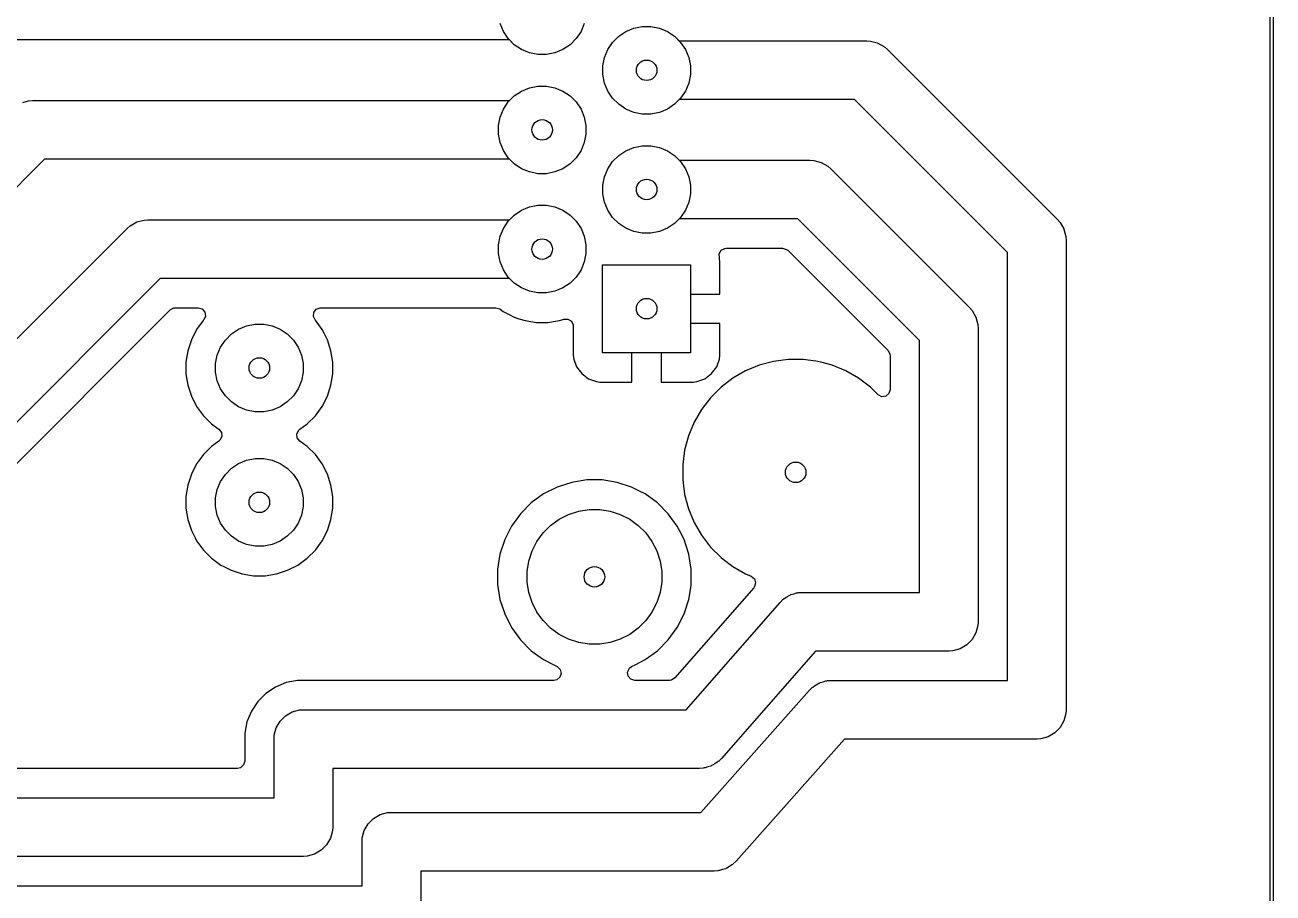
# Model space of a CAD drawing. Header units: millimetres. Extents: x 0 to 42.5, y 0 to 45.
# Drawn here: x 21.26 to 42.52, y 18.38 to 33.17 of the extents above; entities that cross this region are included whole.
import ezdxf

# ---------------------------------------------------------------- set-up
doc = ezdxf.new("R2010")
doc.units = ezdxf.units.MM
doc.layers.add('B.Cu', color=153, linetype='CONTINUOUS', true_color=0x4d7fc4)
doc.layers.add('F.Cu', color=13, linetype='CONTINUOUS', true_color=0xc83434)

msp = doc.modelspace()

# ---------------------------------------------------------------- linework, layer by layer
at = {"layer": 'B.Cu', "linetype": 'CONTINUOUS'}
for p, q in [((42.475, 0.025), (42.475, 44.975)), ((42.525, 45), (42.525, 0)), ((29.408559, 33.061452), (29.352295, 33.197286)), ((30.787705, 33.197286), (30.731441, 33.061452)), ((29.490242, 32.939205), (29.408559, 33.061452)), ((30.731441, 33.061452), (30.649758, 32.939205)), ((31.270242, 32.874795), (31.374205, 32.978758)), ((31.374205, 32.978758), (31.496452, 33.060441)), ((31.496452, 33.060441), (31.632286, 33.116705)), ((31.632286, 33.116705), (31.776487, 33.145389)), ((31.776487, 33.145389), (31.923513, 33.145389)), ((31.923513, 33.145389), (32.067714, 33.116705)), ((32.067714, 33.116705), (32.203548, 33.060441)), ((32.203548, 33.060441), (32.325795, 32.978758)), ((32.325795, 32.978758), (32.429758, 32.874795)), ((29.594205, 32.835242), (29.490242, 32.939205)), ((29.716452, 32.753559), (29.594205, 32.835242)), ((30.545795, 32.835242), (30.423548, 32.753559)), ((30.649758, 32.939205), (30.545795, 32.835242)), ((31.188559, 32.752548), (31.270242, 32.874795)), ((32.429758, 32.874795), (32.511441, 32.752548)), ((29.852286, 32.697295), (29.716452, 32.753559)), ((29.996487, 32.668611), (29.852286, 32.697295)), ((30.143513, 32.668611), (29.996487, 32.668611)), ((30.287714, 32.697295), (30.143513, 32.668611)), ((30.423548, 32.753559), (30.287714, 32.697295)), ((31.103611, 32.472513), (31.132295, 32.616714)), ((31.132295, 32.616714), (31.188559, 32.752548)), ((32.511441, 32.752548), (32.567705, 32.616714)), ((32.567705, 32.616714), (32.596389, 32.472513)), ((31.103611, 32.325487), (31.103611, 32.472513)), ((32.596389, 32.472513), (32.596389, 32.325487)), ((29.852286, 32.100705), (29.996487, 32.129389)), ((29.996487, 32.129389), (30.143513, 32.129389)), ((30.143513, 32.129389), (30.287714, 32.100705)), ((31.132295, 32.181286), (31.103611, 32.325487)), ((31.188559, 32.045452), (31.132295, 32.181286)), ((32.567705, 32.181286), (32.511441, 32.045452)), ((32.596389, 32.325487), (32.567705, 32.181286)), ((29.490242, 31.858795), (29.594205, 31.962758)), ((29.594205, 31.962758), (29.716452, 32.044441)), ((29.716452, 32.044441), (29.852286, 32.100705)), ((30.287714, 32.100705), (30.423548, 32.044441)), ((30.423548, 32.044441), (30.545795, 31.962758)), ((30.545795, 31.962758), (30.649758, 31.858795)), ((31.270242, 31.923205), (31.188559, 32.045452)), ((31.374205, 31.819242), (31.270242, 31.923205)), ((32.429758, 31.923205), (32.325795, 31.819242)), ((32.511441, 32.045452), (32.429758, 31.923205)), ((29.352295, 31.600714), (29.408559, 31.736548)), ((29.408559, 31.736548), (29.490242, 31.858795)), ((30.649758, 31.858795), (30.731441, 31.736548)), ((30.731441, 31.736548), (30.787705, 31.600714)), ((31.496452, 31.737559), (31.374205, 31.819242)), ((31.632286, 31.681295), (31.496452, 31.737559)), ((32.203548, 31.737559), (32.067714, 31.681295)), ((32.325795, 31.819242), (32.203548, 31.737559)), ((29.323611, 31.456513), (29.352295, 31.600714)), ((30.787705, 31.600714), (30.816389, 31.456513)), ((31.776487, 31.652611), (31.632286, 31.681295)), ((31.923513, 31.652611), (31.776487, 31.652611)), ((32.067714, 31.681295), (31.923513, 31.652611)), ((29.323611, 31.309487), (29.323611, 31.456513)), ((29.352295, 31.165286), (29.323611, 31.309487)), ((30.816389, 31.309487), (30.787705, 31.165286)), ((30.816389, 31.456513), (30.816389, 31.309487)), ((29.408559, 31.029452), (29.352295, 31.165286)), ((30.787705, 31.165286), (30.731441, 31.029452)), ((31.496452, 31.028441), (31.632286, 31.084705)), ((31.632286, 31.084705), (31.776487, 31.113389)), ((31.776487, 31.113389), (31.923513, 31.113389)), ((31.923513, 31.113389), (32.067714, 31.084705)), ((32.067714, 31.084705), (32.203548, 31.028441)), ((29.490242, 30.907205), (29.408559, 31.029452)), ((29.594205, 30.803242), (29.490242, 30.907205)), ((30.649758, 30.907205), (30.545795, 30.803242)), ((30.731441, 31.029452), (30.649758, 30.907205)), ((31.188559, 30.720548), (31.270242, 30.842795)), ((31.270242, 30.842795), (31.374205, 30.946758)), ((31.374205, 30.946758), (31.496452, 31.028441)), ((32.203548, 31.028441), (32.325795, 30.946758)), ((32.325795, 30.946758), (32.429758, 30.842795)), ((32.429758, 30.842795), (32.511441, 30.720548)), ((29.716452, 30.721559), (29.594205, 30.803242)), ((29.852286, 30.665295), (29.716452, 30.721559)), ((29.996487, 30.636611), (29.852286, 30.665295)), ((30.143513, 30.636611), (29.996487, 30.636611)), ((30.287714, 30.665295), (30.143513, 30.636611)), ((30.423548, 30.721559), (30.287714, 30.665295)), ((30.545795, 30.803242), (30.423548, 30.721559)), ((31.132295, 30.584714), (31.188559, 30.720548)), ((32.511441, 30.720548), (32.567705, 30.584714)), ((31.103611, 30.440513), (31.132295, 30.584714)), ((31.103611, 30.293487), (31.103611, 30.440513)), ((32.567705, 30.584714), (32.596389, 30.440513)), ((32.596389, 30.440513), (32.596389, 30.293487)), ((31.132295, 30.149286), (31.103611, 30.293487)), ((32.596389, 30.293487), (32.567705, 30.149286)), ((29.594205, 29.930758), (29.716452, 30.012441)), ((29.716452, 30.012441), (29.852286, 30.068705)), ((29.852286, 30.068705), (29.996487, 30.097389)), ((29.996487, 30.097389), (30.143513, 30.097389)), ((30.143513, 30.097389), (30.287714, 30.068705)), ((30.287714, 30.068705), (30.423548, 30.012441)), ((30.423548, 30.012441), (30.545795, 29.930758)), ((31.188559, 30.013452), (31.132295, 30.149286)), ((31.270242, 29.891205), (31.188559, 30.013452)), ((32.511441, 30.013452), (32.429758, 29.891205)), ((32.567705, 30.149286), (32.511441, 30.013452)), ((29.408559, 29.704548), (29.490242, 29.826795)), ((29.490242, 29.826795), (29.594205, 29.930758)), ((30.545795, 29.930758), (30.649758, 29.826795)), ((30.649758, 29.826795), (30.731441, 29.704548)), ((31.374205, 29.787242), (31.270242, 29.891205)), ((31.496452, 29.705559), (31.374205, 29.787242)), ((32.325795, 29.787242), (32.203548, 29.705559)), ((32.429758, 29.891205), (32.325795, 29.787242)), ((29.323611, 29.424513), (29.352295, 29.568714)), ((29.352295, 29.568714), (29.408559, 29.704548)), ((30.731441, 29.704548), (30.787705, 29.568714)), ((30.787705, 29.568714), (30.816389, 29.424513)), ((31.632286, 29.649295), (31.496452, 29.705559)), ((31.776487, 29.620611), (31.632286, 29.649295)), ((31.923513, 29.620611), (31.776487, 29.620611)), ((32.067714, 29.649295), (31.923513, 29.620611)), ((32.203548, 29.705559), (32.067714, 29.649295)), ((29.323611, 29.277487), (29.323611, 29.424513)), ((30.816389, 29.424513), (30.816389, 29.277487)), ((29.352295, 29.133286), (29.323611, 29.277487)), ((30.816389, 29.277487), (30.787705, 29.133286)), ((29.408559, 28.997452), (29.352295, 29.133286)), ((29.490242, 28.875205), (29.408559, 28.997452)), ((30.731441, 28.997452), (30.649758, 28.875205)), ((30.787705, 29.133286), (30.731441, 28.997452)), ((31.1, 27.585), (31.1, 29.085)), ((31.1, 29.085), (32.6, 29.085)), ((32.6, 29.085), (32.6, 27.585)), ((29.594205, 28.771242), (29.490242, 28.875205)), ((29.716452, 28.689559), (29.594205, 28.771242)), ((30.545795, 28.771242), (30.423548, 28.689559)), ((30.649758, 28.875205), (30.545795, 28.771242)), ((29.852286, 28.633295), (29.716452, 28.689559)), ((29.996487, 28.604611), (29.852286, 28.633295)), ((30.143513, 28.604611), (29.996487, 28.604611)), ((30.287714, 28.633295), (30.143513, 28.604611)), ((30.423548, 28.689559), (30.287714, 28.633295)), ((24.670242, 27.800795), (24.774205, 27.904758)), ((24.774205, 27.904758), (24.896452, 27.986441)), ((24.896452, 27.986441), (25.032286, 28.042705)), ((25.032286, 28.042705), (25.176487, 28.071389)), ((25.176487, 28.071389), (25.323513, 28.071389)), ((25.323513, 28.071389), (25.467714, 28.042705)), ((25.467714, 28.042705), (25.603548, 27.986441)), ((25.603548, 27.986441), (25.725795, 27.904758)), ((25.725795, 27.904758), (25.829758, 27.800795)), ((24.532295, 27.542714), (24.588559, 27.678548)), ((24.588559, 27.678548), (24.670242, 27.800795)), ((25.829758, 27.800795), (25.911441, 27.678548)), ((25.911441, 27.678548), (25.967705, 27.542714)), ((24.503611, 27.398513), (24.532295, 27.542714)), ((25.967705, 27.542714), (25.996389, 27.398513)), ((32.6, 27.585), (31.1, 27.585)), ((24.503611, 27.251487), (24.503611, 27.398513)), ((24.532295, 27.107286), (24.503611, 27.251487)), ((25.996389, 27.251487), (25.967705, 27.107286)), ((25.996389, 27.398513), (25.996389, 27.251487)), ((24.588559, 26.971452), (24.532295, 27.107286)), ((25.967705, 27.107286), (25.911441, 26.971452)), ((24.670242, 26.849205), (24.588559, 26.971452)), ((24.774205, 26.745242), (24.670242, 26.849205)), ((25.829758, 26.849205), (25.725795, 26.745242)), ((25.911441, 26.971452), (25.829758, 26.849205)), ((24.896452, 26.663559), (24.774205, 26.745242)), ((25.032286, 26.607295), (24.896452, 26.663559)), ((25.176487, 26.578611), (25.032286, 26.607295)), ((25.467714, 26.607295), (25.323513, 26.578611)), ((25.603548, 26.663559), (25.467714, 26.607295)), ((25.725795, 26.745242), (25.603548, 26.663559)), ((25.323513, 26.578611), (25.176487, 26.578611)), ((24.896452, 25.696441), (25.032286, 25.752705)), ((25.032286, 25.752705), (25.176487, 25.781389)), ((25.176487, 25.781389), (25.323513, 25.781389)), ((25.323513, 25.781389), (25.467714, 25.752705)), ((25.467714, 25.752705), (25.603548, 25.696441)), ((24.670242, 25.510795), (24.774205, 25.614758)), ((24.774205, 25.614758), (24.896452, 25.696441)), ((25.603548, 25.696441), (25.725795, 25.614758)), ((25.725795, 25.614758), (25.829758, 25.510795)), ((24.532295, 25.252714), (24.588559, 25.388548)), ((24.588559, 25.388548), (24.670242, 25.510795)), ((25.829758, 25.510795), (25.911441, 25.388548)), ((25.911441, 25.388548), (25.967705, 25.252714)), ((24.503611, 25.108513), (24.532295, 25.252714)), ((24.503611, 24.961487), (24.503611, 25.108513)), ((25.967705, 25.252714), (25.996389, 25.108513)), ((25.996389, 25.108513), (25.996389, 24.961487)), ((24.532295, 24.817286), (24.503611, 24.961487)), ((25.996389, 24.961487), (25.967705, 24.817286)), ((30.691538, 24.883225), (30.869772, 24.911455)), ((30.869772, 24.911455), (31.050228, 24.911455)), ((31.050228, 24.911455), (31.228462, 24.883225)), ((24.588559, 24.681452), (24.532295, 24.817286)), ((24.670242, 24.559205), (24.588559, 24.681452)), ((25.911441, 24.681452), (25.829758, 24.559205)), ((25.967705, 24.817286), (25.911441, 24.681452)), ((30.213135, 24.639467), (30.359127, 24.745536)), ((30.359127, 24.745536), (30.519914, 24.827461)), ((30.519914, 24.827461), (30.691538, 24.883225)), ((31.228462, 24.883225), (31.400086, 24.827461)), ((31.400086, 24.827461), (31.560873, 24.745536)), ((31.560873, 24.745536), (31.706865, 24.639467)), ((24.774205, 24.455242), (24.670242, 24.559205)), ((25.829758, 24.559205), (25.725795, 24.455242)), ((29.979464, 24.365873), (30.085533, 24.511865)), ((30.085533, 24.511865), (30.213135, 24.639467)), ((31.706865, 24.639467), (31.834467, 24.511865)), ((31.834467, 24.511865), (31.940536, 24.365873)), ((24.896452, 24.373559), (24.774205, 24.455242)), ((25.032286, 24.317295), (24.896452, 24.373559)), ((25.176487, 24.288611), (25.032286, 24.317295)), ((25.323513, 24.288611), (25.176487, 24.288611)), ((25.467714, 24.317295), (25.323513, 24.288611)), ((25.603548, 24.373559), (25.467714, 24.317295)), ((25.725795, 24.455242), (25.603548, 24.373559)), ((29.897539, 24.205086), (29.979464, 24.365873)), ((31.940536, 24.365873), (32.022461, 24.205086)), ((29.841775, 24.033462), (29.897539, 24.205086)), ((32.022461, 24.205086), (32.078225, 24.033462)), ((29.813545, 23.855228), (29.841775, 24.033462)), ((29.813545, 23.674772), (29.813545, 23.855228)), ((32.078225, 24.033462), (32.106455, 23.855228)), ((32.106455, 23.855228), (32.106455, 23.674772)), ((29.841775, 23.496538), (29.813545, 23.674772)), ((32.106455, 23.674772), (32.078225, 23.496538)), ((29.897539, 23.324914), (29.841775, 23.496538)), ((32.078225, 23.496538), (32.022461, 23.324914)), ((29.979464, 23.164127), (29.897539, 23.324914)), ((32.022461, 23.324914), (31.940536, 23.164127)), ((30.085533, 23.018135), (29.979464, 23.164127)), ((30.213135, 22.890533), (30.085533, 23.018135)), ((31.834467, 23.018135), (31.706865, 22.890533)), ((31.940536, 23.164127), (31.834467, 23.018135)), ((30.359127, 22.784464), (30.213135, 22.890533)), ((30.519914, 22.702539), (30.359127, 22.784464)), ((31.560873, 22.784464), (31.400086, 22.702539)), ((31.706865, 22.890533), (31.560873, 22.784464)), ((30.691538, 22.646775), (30.519914, 22.702539)), ((30.869772, 22.618545), (30.691538, 22.646775)), ((31.050228, 22.618545), (30.869772, 22.618545)), ((31.228462, 22.646775), (31.050228, 22.618545)), ((31.400086, 22.702539), (31.228462, 22.646775))]:
    msp.add_line(p, q, dxfattribs=at)
at = {"layer": 'B.Cu'}
for centre in [(31.85, 32.399), (31.85, 32.399), (31.85, 32.399), (30.07, 31.383), (30.07, 31.383), (30.07, 31.383), (31.85, 30.367), (31.85, 30.367), (31.85, 30.367), (30.07, 29.351), (30.07, 29.351), (30.07, 29.351), (31.85, 28.335), (31.85, 28.335), (31.85, 28.335), (25.25, 27.325), (25.25, 27.325), (25.25, 27.325), (34.39, 25.545), (34.39, 25.545), (34.39, 25.545), (25.25, 25.035), (25.25, 25.035), (25.25, 25.035), (30.96, 23.765), (30.96, 23.765), (30.96, 23.765)]:
    msp.add_circle(centre, 0.175, dxfattribs=at)
at = {"layer": 'F.Cu', "linetype": 'CONTINUOUS'}
for p, q in [((42.475, 0.025), (42.475, 44.975)), ((42.525, 45), (42.525, 0)), ((30.787705, 33.197286), (30.731441, 33.061452)), ((30.731441, 33.061452), (30.649758, 32.939205)), ((31.270242, 32.874795), (31.374205, 32.978758)), ((31.374205, 32.978758), (31.496452, 33.060441)), ((31.496452, 33.060441), (31.632286, 33.116705)), ((31.632286, 33.116705), (31.776487, 33.145389)), ((31.776487, 33.145389), (31.923513, 33.145389)), ((31.923513, 33.145389), (32.067714, 33.116705)), ((32.067714, 33.116705), (32.203548, 33.060441)), ((32.203548, 33.060441), (32.325795, 32.978758)), ((32.325795, 32.978758), (32.405553, 32.899)), ((29.514447, 32.915), (21.085, 32.915)), ((29.594205, 32.835242), (29.514447, 32.915)), ((29.716452, 32.753559), (29.594205, 32.835242)), ((30.545795, 32.835242), (30.423548, 32.753559)), ((30.649758, 32.939205), (30.545795, 32.835242)), ((31.188559, 32.752548), (31.270242, 32.874795)), ((32.405553, 32.899), (35.601, 32.899)), ((35.601, 32.899), (35.666248, 32.894723)), ((35.666248, 32.894723), (35.666263, 32.894723)), ((35.666263, 32.894723), (35.77719, 32.865)), ((35.77719, 32.865), (35.792342, 32.86094)), ((35.792342, 32.86094), (35.905381, 32.795677)), ((35.905381, 32.795677), (35.905396, 32.795662)), ((35.905396, 32.795662), (35.954553, 32.752553)), ((29.852286, 32.697295), (29.716452, 32.753559)), ((29.996487, 32.668611), (29.852286, 32.697295)), ((30.143513, 32.668611), (29.996487, 32.668611)), ((30.287714, 32.697295), (30.143513, 32.668611)), ((30.423548, 32.753559), (30.287714, 32.697295)), ((31.103611, 32.472513), (31.132295, 32.616714)), ((31.132295, 32.616714), (31.188559, 32.752548)), ((35.954553, 32.752553), (38.853553, 29.853553)), ((31.103611, 32.325487), (31.103611, 32.472513)), ((29.852286, 32.100705), (29.996487, 32.129389)), ((29.996487, 32.129389), (30.143513, 32.129389)), ((30.143513, 32.129389), (30.287714, 32.100705)), ((31.132295, 32.181286), (31.103611, 32.325487)), ((31.188559, 32.045452), (31.132295, 32.181286)), ((29.514447, 31.883), (29.594205, 31.962758)), ((29.594205, 31.962758), (29.716452, 32.044441)), ((29.716452, 32.044441), (29.852286, 32.100705)), ((30.287714, 32.100705), (30.423548, 32.044441)), ((30.423548, 32.044441), (30.545795, 31.962758)), ((30.545795, 31.962758), (30.649758, 31.858795)), ((31.270242, 31.923205), (31.188559, 32.045452)), ((31.374205, 31.819242), (31.270242, 31.923205)), ((21.218301, 31.85208), (21.317737, 31.878723)), ((21.317737, 31.878723), (21.317752, 31.878723)), ((21.317752, 31.878723), (21.383, 31.883)), ((21.383, 31.883), (29.514447, 31.883)), ((30.649758, 31.858795), (30.731441, 31.736548)), ((30.731441, 31.736548), (30.787705, 31.600714)), ((31.496452, 31.737559), (31.374205, 31.819242)), ((31.632286, 31.681295), (31.496452, 31.737559)), ((32.203548, 31.737559), (32.067714, 31.681295)), ((32.325795, 31.819242), (32.203548, 31.737559)), ((32.405553, 31.899), (32.325795, 31.819242)), ((35.393894, 31.899), (32.405553, 31.899)), ((38, 29.292894), (35.393894, 31.899)), ((30.787705, 31.600714), (30.816389, 31.456513)), ((31.776487, 31.652611), (31.632286, 31.681295)), ((31.923513, 31.652611), (31.776487, 31.652611)), ((32.067714, 31.681295), (31.923513, 31.652611)), ((30.816389, 31.309487), (30.787705, 31.165286)), ((30.816389, 31.456513), (30.816389, 31.309487)), ((30.787705, 31.165286), (30.731441, 31.029452)), ((31.496452, 31.028441), (31.632286, 31.084705)), ((31.632286, 31.084705), (31.776487, 31.113389)), ((31.776487, 31.113389), (31.923513, 31.113389)), ((31.923513, 31.113389), (32.067714, 31.084705)), ((32.067714, 31.084705), (32.203548, 31.028441)), ((21.590107, 30.883), (20.178553, 29.471447)), ((29.514447, 30.883), (21.590107, 30.883)), ((29.594205, 30.803242), (29.514447, 30.883)), ((30.649758, 30.907205), (30.545795, 30.803242)), ((30.731441, 31.029452), (30.649758, 30.907205)), ((31.188559, 30.720548), (31.270242, 30.842795)), ((31.270242, 30.842795), (31.374205, 30.946758)), ((31.374205, 30.946758), (31.496452, 31.028441)), ((32.203548, 31.028441), (32.325795, 30.946758)), ((32.325795, 30.946758), (32.405553, 30.867)), ((32.405553, 30.867), (34.633, 30.867)), ((34.633, 30.867), (34.698248, 30.862723)), ((34.698248, 30.862723), (34.698263, 30.862723)), ((34.698263, 30.862723), (34.824342, 30.82894)), ((29.716452, 30.721559), (29.594205, 30.803242)), ((29.852286, 30.665295), (29.716452, 30.721559)), ((29.996487, 30.636611), (29.852286, 30.665295)), ((30.143513, 30.636611), (29.996487, 30.636611)), ((30.287714, 30.665295), (30.143513, 30.636611)), ((30.423548, 30.721559), (30.287714, 30.665295)), ((30.545795, 30.803242), (30.423548, 30.721559)), ((31.132295, 30.584714), (31.188559, 30.720548)), ((34.824342, 30.82894), (34.937381, 30.763677)), ((34.937381, 30.763677), (34.937396, 30.763662)), ((34.937396, 30.763662), (34.986553, 30.720553)), ((34.986553, 30.720553), (37.353554, 28.353553)), ((31.103611, 30.440513), (31.132295, 30.584714)), ((31.103611, 30.293487), (31.103611, 30.440513)), ((31.132295, 30.149286), (31.103611, 30.293487)), ((29.594205, 29.930758), (29.716452, 30.012441)), ((29.716452, 30.012441), (29.852286, 30.068705)), ((29.852286, 30.068705), (29.996487, 30.097389)), ((29.996487, 30.097389), (30.143513, 30.097389)), ((30.143513, 30.097389), (30.287714, 30.068705)), ((30.287714, 30.068705), (30.423548, 30.012441)), ((30.423548, 30.012441), (30.545795, 29.930758)), ((31.188559, 30.013452), (31.132295, 30.149286)), ((31.270242, 29.891205), (31.188559, 30.013452)), ((23.046619, 29.747677), (23.159658, 29.81294)), ((23.159658, 29.81294), (23.186301, 29.82008)), ((23.186301, 29.82008), (23.285737, 29.846723)), ((23.285737, 29.846723), (23.285752, 29.846723)), ((23.285752, 29.846723), (23.351, 29.851)), ((23.351, 29.851), (29.514447, 29.851)), ((29.514447, 29.851), (29.594205, 29.930758)), ((30.545795, 29.930758), (30.649758, 29.826795)), ((30.649758, 29.826795), (30.731441, 29.704548)), ((31.374205, 29.787242), (31.270242, 29.891205)), ((31.496452, 29.705559), (31.374205, 29.787242)), ((32.325795, 29.787242), (32.203548, 29.705559)), ((32.405553, 29.867), (32.325795, 29.787242)), ((34.425894, 29.867), (32.405553, 29.867)), ((36.5, 27.792894), (34.425894, 29.867)), ((38.853553, 29.853553), (38.896668, 29.80439)), ((38.896668, 29.80439), (38.896677, 29.804381)), ((38.896677, 29.804381), (38.95947, 29.69562)), ((18.537894, 25.245), (22.997447, 29.704554)), ((22.997447, 29.704554), (23.046611, 29.74767)), ((23.046611, 29.74767), (23.046619, 29.747677)), ((30.731441, 29.704548), (30.787705, 29.568714)), ((30.787705, 29.568714), (30.816389, 29.424513)), ((31.632286, 29.649295), (31.496452, 29.705559)), ((31.776487, 29.620611), (31.632286, 29.649295)), ((31.923513, 29.620611), (31.776487, 29.620611)), ((32.067714, 29.649295), (31.923513, 29.620611)), ((32.203548, 29.705559), (32.067714, 29.649295)), ((38.95947, 29.69562), (38.96194, 29.691342)), ((38.96194, 29.691342), (38.995723, 29.565263)), ((38.995723, 29.565263), (38.995723, 29.565248)), ((38.995723, 29.565248), (39, 29.5)), ((30.816389, 29.424513), (30.816389, 29.277487)), ((33.119564, 29.33018), (33.180887, 29.363666)), ((33.180887, 29.363666), (33.207247, 29.3665)), ((33.207247, 29.3665), (34.167218, 29.3665)), ((34.167218, 29.3665), (34.234257, 29.346815)), ((39, 29.5), (39, 21.5)), ((30.816389, 29.277487), (30.787705, 29.133286)), ((33.08608, 29.268856), (33.119564, 29.33018)), ((33.091066, 29.199165), (33.08608, 29.268856)), ((33.093596, 29.192381), (33.091066, 29.199165)), ((33.093598, 29.192373), (33.093596, 29.192381)), ((33.099999, 29.132845), (33.093598, 29.192373)), ((34.234257, 29.346815), (34.254899, 29.330181)), ((34.254899, 29.330181), (35.963181, 27.621899)), ((38, 22), (38, 29.292894)), ((30.731441, 28.997452), (30.649758, 28.875205)), ((30.787705, 29.133286), (30.731441, 28.997452)), ((31.1, 27.585), (31.1, 29.085)), ((31.1, 29.085), (32.6, 29.085)), ((32.6, 29.085), (32.6, 28.585)), ((33.1, 29.132828), (33.099999, 29.132845)), ((33.1, 28.585), (33.1, 29.132828)), ((23.558107, 28.851), (19.098553, 24.391447)), ((29.514447, 28.851), (23.558107, 28.851)), ((29.594205, 28.771242), (29.514447, 28.851)), ((29.716452, 28.689559), (29.594205, 28.771242)), ((30.545795, 28.771242), (30.423548, 28.689559)), ((30.649758, 28.875205), (30.545795, 28.771242)), ((29.852286, 28.633295), (29.716452, 28.689559)), ((29.996487, 28.604611), (29.852286, 28.633295)), ((30.143513, 28.604611), (29.996487, 28.604611)), ((30.287714, 28.633295), (30.143513, 28.604611)), ((30.423548, 28.689559), (30.287714, 28.633295)), ((32.6, 28.585), (33.1, 28.585)), ((19.532348, 24.11743), (23.729102, 28.314181)), ((23.729102, 28.314181), (23.790425, 28.347666)), ((23.790425, 28.347666), (23.816783, 28.3505)), ((23.816783, 28.3505), (24.207664, 28.3505)), ((24.207664, 28.3505), (24.274703, 28.330815)), ((24.274703, 28.330815), (24.320458, 28.278011)), ((26.176154, 28.269834), (26.218026, 28.325767)), ((26.218026, 28.325767), (26.28349, 28.350184)), ((26.28349, 28.350184), (26.292336, 28.3505)), ((26.292336, 28.3505), (29.279301, 28.3505)), ((29.279301, 28.3505), (29.34634, 28.330815)), ((29.34634, 28.330815), (29.352186, 28.326818)), ((29.352186, 28.326818), (29.407486, 28.286641)), ((37.353554, 28.353553), (37.396669, 28.304389)), ((37.396669, 28.304389), (37.396677, 28.304381)), ((37.396677, 28.304381), (37.46194, 28.191342)), ((24.290102, 28.131291), (24.180476, 27.980406)), ((24.296172, 28.139646), (24.290102, 28.131291)), ((24.296174, 28.139648), (24.296172, 28.139646)), ((24.296808, 28.140391), (24.296174, 28.139648)), ((24.301377, 28.145297), (24.296808, 28.140391)), ((24.330402, 28.208853), (24.301377, 28.145297)), ((24.320458, 28.278011), (24.330402, 28.208853)), ((26.17117, 28.200142), (26.176154, 28.269834)), ((26.201698, 28.144234), (26.17117, 28.200142)), ((26.200664, 28.14335), (26.201698, 28.144234)), ((26.203819, 28.139655), (26.200664, 28.14335)), ((26.203828, 28.139646), (26.203819, 28.139655)), ((26.319524, 27.980405), (26.203828, 28.139646)), ((29.407486, 28.286641), (29.414595, 28.281476)), ((29.414595, 28.281476), (29.507449, 28.234165)), ((29.507449, 28.234165), (29.58997, 28.192118)), ((29.58997, 28.192118), (29.589972, 28.192118)), ((29.589972, 28.192118), (29.589975, 28.192116)), ((29.589975, 28.192116), (29.674069, 28.164792)), ((29.674069, 28.164792), (29.777173, 28.131291)), ((29.777173, 28.131291), (29.971578, 28.1005)), ((29.971578, 28.1005), (29.971583, 28.1005)), ((29.971583, 28.1005), (30.168422, 28.1005)), ((30.168422, 28.1005), (30.262666, 28.115428)), ((30.262666, 28.115428), (30.362826, 28.131291)), ((30.362826, 28.131291), (30.362831, 28.131293)), ((30.362831, 28.131293), (30.362833, 28.131293)), ((30.362833, 28.131293), (30.405932, 28.145297)), ((30.405932, 28.145297), (30.437681, 28.155614)), ((30.437681, 28.155614), (30.507521, 28.15761)), ((30.507521, 28.15761), (30.567355, 28.12153)), ((30.567355, 28.12153), (30.598184, 28.05883)), ((33.1, 28.085), (32.6, 28.085)), ((32.6, 28.085), (32.6, 27.585)), ((33.1, 27.537173), (33.1, 28.085)), ((37.46194, 28.191342), (37.46194, 28.191341)), ((37.46194, 28.191341), (37.495723, 28.065263)), ((24.180476, 27.980406), (24.091117, 27.80503)), ((24.670242, 27.800795), (24.774205, 27.904758)), ((24.774205, 27.904758), (24.896452, 27.986441)), ((24.896452, 27.986441), (25.032286, 28.042705)), ((25.032286, 28.042705), (25.176487, 28.071389)), ((25.176487, 28.071389), (25.323513, 28.071389)), ((25.323513, 28.071389), (25.467714, 28.042705)), ((25.467714, 28.042705), (25.603548, 27.986441)), ((25.603548, 27.986441), (25.725795, 27.904758)), ((25.725795, 27.904758), (25.829758, 27.800795)), ((26.352635, 27.91542), (26.319524, 27.980405)), ((26.408882, 27.80503), (26.352635, 27.91542)), ((30.598184, 28.05883), (30.6, 28.037683)), ((30.6, 28.037683), (30.6, 27.537156)), ((37.495723, 28.065263), (37.495723, 28.065248)), ((37.495723, 28.065248), (37.5, 28)), ((37.5, 28), (37.5, 23)), ((24.091117, 27.80503), (24.03029, 27.617827)), ((24.532295, 27.542714), (24.588559, 27.678548)), ((24.588559, 27.678548), (24.670242, 27.800795)), ((25.829758, 27.800795), (25.911441, 27.678548)), ((25.911441, 27.678548), (25.967705, 27.542714)), ((26.469709, 27.617827), (26.408882, 27.80503)), ((36.5, 23.5), (36.5, 27.792894)), ((24.03029, 27.617827), (23.9995, 27.423423)), ((24.503611, 27.398513), (24.532295, 27.542714)), ((25.967705, 27.542714), (25.996389, 27.398513)), ((26.5005, 27.423423), (26.469709, 27.617827)), ((30.6, 27.537156), (30.606401, 27.477628)), ((30.606401, 27.477628), (30.606403, 27.477621)), ((30.606403, 27.477621), (30.656645, 27.342914)), ((31.6, 27.585), (31.1, 27.585)), ((31.6, 27.085), (31.6, 27.585)), ((32.6, 27.585), (32.1, 27.585)), ((32.1, 27.585), (32.1, 27.085)), ((33.043354, 27.342914), (33.093596, 27.477621)), ((33.093596, 27.477621), (33.093598, 27.477628)), ((33.093598, 27.477628), (33.099999, 27.537156)), ((33.099999, 27.537156), (33.1, 27.537173)), ((34.263788, 27.4705), (34.013548, 27.437554)), ((34.263796, 27.4705), (34.263788, 27.4705)), ((34.516204, 27.4705), (34.263796, 27.4705)), ((34.516211, 27.4705), (34.516204, 27.4705)), ((34.735171, 27.441673), (34.516211, 27.4705)), ((34.766452, 27.437554), (34.735171, 27.441673)), ((35.963181, 27.621899), (35.996666, 27.560576)), ((35.996666, 27.560576), (35.9995, 27.534218)), ((35.9995, 27.534218), (35.9995, 26.95793)), ((23.9995, 27.423423), (23.9995, 27.226578)), ((23.9995, 27.226578), (24.03029, 27.032174)), ((24.503611, 27.251487), (24.503611, 27.398513)), ((24.532295, 27.107286), (24.503611, 27.251487)), ((25.996389, 27.251487), (25.967705, 27.107286)), ((25.996389, 27.398513), (25.996389, 27.251487)), ((26.47909, 27.091404), (26.5005, 27.226578)), ((26.5005, 27.226578), (26.5005, 27.423423)), ((30.656645, 27.342914), (30.656649, 27.342907)), ((30.656649, 27.342907), (30.742809, 27.227813)), ((30.742809, 27.227813), (30.742812, 27.22781)), ((30.742812, 27.22781), (30.857906, 27.14165)), ((32.842093, 27.14165), (32.957187, 27.22781)), ((32.957187, 27.22781), (32.95719, 27.227813)), ((32.95719, 27.227813), (33.04335, 27.342907)), ((33.04335, 27.342907), (33.043354, 27.342914)), ((33.536535, 27.275628), (33.317958, 27.149434)), ((33.536552, 27.275637), (33.536535, 27.275628)), ((33.769741, 27.372227), (33.536552, 27.275637)), ((34.013548, 27.437554), (33.769741, 27.372227)), ((34.819212, 27.423417), (34.766452, 27.437554)), ((35.010258, 27.372227), (34.819212, 27.423417)), ((35.243447, 27.275637), (35.010258, 27.372227)), ((35.243464, 27.275628), (35.243447, 27.275637)), ((35.462041, 27.149434), (35.243464, 27.275628)), ((24.03029, 27.032174), (24.091117, 26.844971)), ((24.588559, 26.971452), (24.532295, 27.107286)), ((25.967705, 27.107286), (25.911441, 26.971452)), ((26.408884, 26.844975), (26.469709, 27.032174)), ((26.469709, 27.032174), (26.47909, 27.091404)), ((30.857906, 27.14165), (30.857913, 27.141646)), ((30.857913, 27.141646), (30.99262, 27.091404)), ((30.99262, 27.091404), (30.992627, 27.091402)), ((30.992627, 27.091402), (31.052155, 27.085001)), ((31.052155, 27.085001), (31.052172, 27.085)), ((31.052172, 27.085), (31.6, 27.085)), ((32.1, 27.085), (32.647828, 27.085)), ((32.647828, 27.085), (32.647844, 27.085001)), ((32.647844, 27.085001), (32.707372, 27.091402)), ((32.707372, 27.091402), (32.707379, 27.091404)), ((32.707379, 27.091404), (32.842086, 27.141646)), ((32.842086, 27.141646), (32.842093, 27.14165)), ((33.317954, 27.149432), (33.117705, 26.995773)), ((33.317958, 27.149434), (33.317954, 27.149432)), ((35.462045, 27.149432), (35.462041, 27.149434)), ((35.662294, 26.995773), (35.462045, 27.149432)), ((24.091117, 26.844971), (24.180476, 26.669595)), ((24.670242, 26.849205), (24.588559, 26.971452)), ((24.774205, 26.745242), (24.670242, 26.849205)), ((25.829758, 26.849205), (25.725795, 26.745242)), ((25.911441, 26.971452), (25.829758, 26.849205)), ((26.319524, 26.669595), (26.408884, 26.844975)), ((32.939227, 26.817295), (32.785568, 26.617046)), ((33.117705, 26.995773), (32.939227, 26.817295)), ((35.662303, 26.995765), (35.662294, 26.995773)), ((35.787819, 26.870249), (35.662303, 26.995765)), ((35.794297, 26.864217), (35.787819, 26.870249)), ((35.857853, 26.835192), (35.794297, 26.864217)), ((35.927011, 26.845136), (35.857853, 26.835192)), ((35.979815, 26.890891), (35.927011, 26.845136)), ((35.9995, 26.95793), (35.979815, 26.890891)), ((24.180476, 26.669595), (24.296172, 26.510354)), ((24.896452, 26.663559), (24.774205, 26.745242)), ((25.032286, 26.607295), (24.896452, 26.663559)), ((25.176487, 26.578611), (25.032286, 26.607295)), ((25.467714, 26.607295), (25.323513, 26.578611)), ((25.603548, 26.663559), (25.467714, 26.607295)), ((25.725795, 26.745242), (25.603548, 26.663559)), ((26.203828, 26.510354), (26.319524, 26.669595)), ((32.785566, 26.617042), (32.659372, 26.398465)), ((32.785568, 26.617046), (32.785566, 26.617042)), ((24.296172, 26.510354), (24.435354, 26.371172)), ((25.323513, 26.578611), (25.176487, 26.578611)), ((26.064646, 26.371172), (26.203828, 26.510354)), ((32.659363, 26.398448), (32.562773, 26.165259)), ((32.659372, 26.398465), (32.659363, 26.398448)), ((24.435354, 26.371172), (24.544477, 26.291889)), ((24.544477, 26.291889), (24.560403, 26.280318)), ((24.560403, 26.280318), (24.603068, 26.224987)), ((24.603068, 26.224987), (24.609047, 26.155374)), ((25.890952, 26.204626), (25.923558, 26.266421)), ((25.896931, 26.135012), (25.890952, 26.204626)), ((25.923558, 26.266421), (25.939591, 26.280314)), ((25.939591, 26.280314), (26.064646, 26.371172)), ((32.562773, 26.165259), (32.497446, 25.921452)), ((24.435352, 25.988827), (24.296174, 25.849649)), ((24.560403, 26.079682), (24.435352, 25.988827)), ((24.576441, 26.093579), (24.560403, 26.079682)), ((24.609047, 26.155374), (24.576441, 26.093579)), ((25.939594, 26.079684), (25.896931, 26.135012)), ((26.064646, 25.988828), (25.939594, 26.079684)), ((26.203828, 25.849646), (26.064646, 25.988828)), ((24.246893, 25.781819), (24.180476, 25.690406)), ((24.296172, 25.849646), (24.246893, 25.781819)), ((24.296174, 25.849648), (24.296172, 25.849646)), ((24.296174, 25.849649), (24.296174, 25.849648)), ((24.896452, 25.696441), (25.032286, 25.752705)), ((25.032286, 25.752705), (25.176487, 25.781389)), ((25.176487, 25.781389), (25.323513, 25.781389)), ((25.323513, 25.781389), (25.467714, 25.752705)), ((25.467714, 25.752705), (25.603548, 25.696441)), ((26.319523, 25.690406), (26.203828, 25.849646)), ((32.497446, 25.921452), (32.4645, 25.671212)), ((24.180476, 25.690406), (24.091117, 25.51503)), ((24.670242, 25.510795), (24.774205, 25.614758)), ((24.774205, 25.614758), (24.896452, 25.696441)), ((25.603548, 25.696441), (25.725795, 25.614758)), ((25.725795, 25.614758), (25.829758, 25.510795)), ((26.408882, 25.51503), (26.319523, 25.690406)), ((32.4645, 25.671212), (32.4645, 25.418789)), ((24.03029, 25.327827), (23.9995, 25.133423)), ((24.091117, 25.51503), (24.03029, 25.327827)), ((24.532295, 25.252714), (24.588559, 25.388548)), ((24.588559, 25.388548), (24.670242, 25.510795)), ((25.829758, 25.510795), (25.911441, 25.388548)), ((25.911441, 25.388548), (25.967705, 25.252714)), ((26.469709, 25.327827), (26.408882, 25.51503)), ((26.5005, 25.133423), (26.469709, 25.327827)), ((30.573506, 25.37486), (30.326423, 25.294578)), ((30.830098, 25.4155), (30.573506, 25.37486)), ((30.830103, 25.4155), (30.830098, 25.4155)), ((31.089897, 25.4155), (30.830103, 25.4155)), ((31.089902, 25.4155), (31.089897, 25.4155)), ((31.346493, 25.37486), (31.089902, 25.4155)), ((31.593576, 25.294578), (31.346493, 25.37486)), ((32.4645, 25.418789), (32.484956, 25.263415)), ((23.9995, 25.133423), (23.9995, 24.936578)), ((24.503611, 25.108513), (24.532295, 25.252714)), ((24.503611, 24.961487), (24.503611, 25.108513)), ((25.967705, 25.252714), (25.996389, 25.108513)), ((25.996389, 25.108513), (25.996389, 24.961487)), ((26.5005, 24.936578), (26.5005, 25.133423)), ((30.094945, 25.176632), (29.884774, 25.023934)), ((30.326423, 25.294578), (30.094945, 25.176632)), ((31.752764, 25.213466), (31.593576, 25.294578)), ((31.825051, 25.176634), (31.752764, 25.213466)), ((31.825053, 25.176633), (31.825051, 25.176634)), ((31.825054, 25.176632), (31.825053, 25.176633)), ((32.035225, 25.023934), (31.825054, 25.176632)), ((32.484956, 25.263415), (32.496381, 25.176634)), ((32.496381, 25.176634), (32.497446, 25.168549)), ((32.497446, 25.168549), (32.562773, 24.924742)), ((23.9995, 24.936578), (24.03029, 24.742174)), ((24.532295, 24.817286), (24.503611, 24.961487)), ((25.996389, 24.961487), (25.967705, 24.817286)), ((26.485239, 24.840226), (26.5005, 24.936578)), ((29.884768, 25.023929), (29.701071, 24.840232)), ((29.884774, 25.023934), (29.884768, 25.023929)), ((30.691538, 24.883225), (30.869772, 24.911455)), ((30.869772, 24.911455), (31.050228, 24.911455)), ((31.050228, 24.911455), (31.228462, 24.883225)), ((32.035229, 25.023931), (32.035225, 25.023934)), ((32.218931, 24.840229), (32.035229, 25.023931)), ((32.562773, 24.924742), (32.659363, 24.691553)), ((24.03029, 24.742174), (24.091117, 24.554971)), ((24.588559, 24.681452), (24.532295, 24.817286)), ((24.670242, 24.559205), (24.588559, 24.681452)), ((25.911441, 24.681452), (25.829758, 24.559205)), ((25.967705, 24.817286), (25.911441, 24.681452)), ((26.408884, 24.554975), (26.469709, 24.742174)), ((26.469709, 24.742174), (26.485239, 24.840226)), ((29.701066, 24.840226), (29.548368, 24.630055)), ((29.701071, 24.840232), (29.701066, 24.840226)), ((30.213135, 24.639467), (30.359127, 24.745536)), ((30.359127, 24.745536), (30.519914, 24.827461)), ((30.519914, 24.827461), (30.691538, 24.883225)), ((31.228462, 24.883225), (31.400086, 24.827461)), ((31.400086, 24.827461), (31.560873, 24.745536)), ((31.560873, 24.745536), (31.706865, 24.639467)), ((32.371634, 24.630051), (32.218931, 24.840229)), ((32.659363, 24.691553), (32.659372, 24.691536)), ((32.659372, 24.691536), (32.785566, 24.472959)), ((24.091117, 24.554971), (24.155425, 24.428761)), ((24.774205, 24.455242), (24.670242, 24.559205)), ((25.829758, 24.559205), (25.725795, 24.455242)), ((26.319524, 24.379595), (26.408884, 24.554975)), ((29.548368, 24.630055), (29.430422, 24.398577)), ((29.979464, 24.365873), (30.085533, 24.511865)), ((30.085533, 24.511865), (30.213135, 24.639467)), ((31.706865, 24.639467), (31.834467, 24.511865)), ((31.834467, 24.511865), (31.940536, 24.365873)), ((32.409887, 24.554975), (32.371634, 24.630051)), ((32.489577, 24.398577), (32.409887, 24.554975)), ((32.785566, 24.472959), (32.785568, 24.472955)), ((32.785568, 24.472955), (32.939227, 24.272706)), ((24.155425, 24.428761), (24.180476, 24.379595)), ((24.180476, 24.379595), (24.296172, 24.220354)), ((24.896452, 24.373559), (24.774205, 24.455242)), ((25.032286, 24.317295), (24.896452, 24.373559)), ((25.176487, 24.288611), (25.032286, 24.317295)), ((25.323513, 24.288611), (25.176487, 24.288611)), ((25.467714, 24.317295), (25.323513, 24.288611)), ((25.603548, 24.373559), (25.467714, 24.317295)), ((25.725795, 24.455242), (25.603548, 24.373559)), ((26.203828, 24.220354), (26.319524, 24.379595)), ((29.430422, 24.398577), (29.35014, 24.151494)), ((29.897539, 24.205086), (29.979464, 24.365873)), ((31.940536, 24.365873), (32.022461, 24.205086)), ((32.489577, 24.398575), (32.489577, 24.398577)), ((32.489579, 24.398572), (32.489577, 24.398575)), ((32.56986, 24.151493), (32.489579, 24.398572)), ((32.939227, 24.272706), (32.939235, 24.272697)), ((32.939235, 24.272697), (33.117697, 24.094235)), ((24.296172, 24.220354), (24.435354, 24.081172)), ((24.435354, 24.081172), (24.594595, 23.965476)), ((25.905405, 23.965476), (26.064646, 24.081172)), ((26.064646, 24.081172), (26.203828, 24.220354)), ((29.35014, 24.151494), (29.3095, 23.894903)), ((29.841775, 24.033462), (29.897539, 24.205086)), ((32.022461, 24.205086), (32.078225, 24.033462)), ((32.587964, 24.037184), (32.56986, 24.151493)), ((32.6105, 23.894903), (32.587964, 24.037184)), ((33.117697, 24.094235), (33.117705, 24.094228)), ((33.117705, 24.094228), (33.117706, 24.094227)), ((33.117706, 24.094227), (33.155502, 24.065225)), ((33.155502, 24.065225), (33.317954, 23.940569)), ((24.594595, 23.965476), (24.643476, 23.94057)), ((24.643476, 23.94057), (24.76997, 23.876118)), ((24.76997, 23.876118), (24.769972, 23.876118)), ((24.769972, 23.876118), (24.769975, 23.876116)), ((24.769975, 23.876116), (24.870317, 23.843513)), ((24.870317, 23.843513), (24.957173, 23.815291)), ((25.542832, 23.815293), (25.730025, 23.876116)), ((25.730025, 23.876116), (25.905405, 23.965476)), ((29.3095, 23.894903), (29.3095, 23.635098)), ((29.813545, 23.855228), (29.841775, 24.033462)), ((29.813545, 23.674772), (29.813545, 23.855228)), ((32.078225, 24.033462), (32.106455, 23.855228)), ((32.106455, 23.855228), (32.106455, 23.674772)), ((32.6105, 23.635098), (32.6105, 23.894903)), ((33.317954, 23.940569), (33.317958, 23.940567)), ((33.317958, 23.940567), (33.536535, 23.814373)), ((24.957173, 23.815291), (25.151578, 23.7845)), ((25.151578, 23.7845), (25.151583, 23.7845)), ((25.151583, 23.7845), (25.348422, 23.7845)), ((25.348422, 23.7845), (25.542826, 23.815291)), ((25.542826, 23.815291), (25.542832, 23.815293)), ((29.3095, 23.635098), (29.35014, 23.378507)), ((29.841775, 23.496538), (29.813545, 23.674772)), ((32.106455, 23.674772), (32.078225, 23.496538)), ((32.601602, 23.578922), (32.6105, 23.635098)), ((33.536535, 23.814373), (33.536552, 23.814364)), ((33.536552, 23.814364), (33.631254, 23.775137)), ((33.631254, 23.775137), (33.685657, 23.731296)), ((33.685657, 23.731296), (33.707722, 23.665001)), ((33.707722, 23.665001), (33.690443, 23.597302)), ((29.897539, 23.324914), (29.841775, 23.496538)), ((32.078225, 23.496538), (32.022461, 23.324914)), ((33.677121, 23.578922), (32.333057, 22.042846)), ((32.56986, 23.378507), (32.601602, 23.578922)), ((33.690443, 23.597302), (33.677121, 23.578922)), ((34.195619, 23.396677), (34.23785, 23.42106)), ((34.23785, 23.42106), (34.278354, 23.448189)), ((34.278354, 23.448189), (34.294178, 23.453581)), ((34.294178, 23.453581), (34.308658, 23.46194)), ((34.308658, 23.46194), (34.355753, 23.474559)), ((34.355753, 23.474559), (34.401906, 23.490283)), ((34.401906, 23.490283), (34.418589, 23.491396)), ((34.418589, 23.491396), (34.434737, 23.495722)), ((34.434737, 23.495722), (34.5, 23.5)), ((34.5, 23.5), (36.5, 23.5)), ((29.35014, 23.378507), (29.430422, 23.131424)), ((29.979464, 23.164127), (29.897539, 23.324914)), ((32.022461, 23.324914), (31.940536, 23.164127)), ((32.489579, 23.131428), (32.56986, 23.378507)), ((32.523116, 21.5), (34.123711, 23.329252)), ((34.123711, 23.329252), (34.169907, 23.37555)), ((34.169907, 23.37555), (34.183792, 23.384851)), ((34.183792, 23.384851), (34.195619, 23.396677)), ((29.430422, 23.131424), (29.548368, 22.899946)), ((30.085533, 23.018135), (29.979464, 23.164127)), ((30.213135, 22.890533), (30.085533, 23.018135)), ((31.834467, 23.018135), (31.706865, 22.890533)), ((31.940536, 23.164127), (31.834467, 23.018135)), ((32.371634, 22.899949), (32.489579, 23.131428)), ((37.5, 23), (37.495722, 22.934737)), ((29.548368, 22.899946), (29.701066, 22.689775)), ((30.359127, 22.784464), (30.213135, 22.890533)), ((30.519914, 22.702539), (30.359127, 22.784464)), ((31.560873, 22.784464), (31.400086, 22.702539)), ((31.706865, 22.890533), (31.560873, 22.784464)), ((32.218931, 22.689771), (32.371634, 22.899949)), ((37.46194, 22.808658), (37.396677, 22.695619)), ((37.495722, 22.934737), (37.46194, 22.808658)), ((29.701066, 22.689775), (29.701069, 22.689771)), ((29.701069, 22.689771), (29.884771, 22.506069)), ((30.691538, 22.646775), (30.519914, 22.702539)), ((30.869772, 22.618545), (30.691538, 22.646775)), ((31.050228, 22.618545), (30.869772, 22.618545)), ((31.228462, 22.646775), (31.050228, 22.618545)), ((31.400086, 22.702539), (31.228462, 22.646775)), ((32.035229, 22.506069), (32.218931, 22.689771)), ((37.304381, 22.603323), (37.191342, 22.53806)), ((37.396677, 22.695619), (37.304381, 22.603323)), ((29.884771, 22.506069), (30.094949, 22.353366)), ((30.094949, 22.353366), (30.256942, 22.270826)), ((31.663058, 22.270826), (31.825051, 22.353366)), ((31.825051, 22.353366), (32.035229, 22.506069)), ((34.726884, 22.5), (33.126288, 20.670748)), ((37, 22.5), (34.726884, 22.5)), ((37.065263, 22.504278), (37, 22.5)), ((37.191342, 22.53806), (37.065263, 22.504278)), ((30.256942, 22.270826), (30.327283, 22.234985)), ((30.327283, 22.234985), (30.378079, 22.18701)), ((30.378079, 22.18701), (30.394874, 22.119189)), ((31.526274, 22.142147), (31.555299, 22.205703)), ((31.536218, 22.072989), (31.526274, 22.142147)), ((31.555299, 22.205703), (31.592717, 22.234985)), ((31.592717, 22.234985), (31.663058, 22.270826)), ((25.70816, 21.96205), (25.526092, 21.886636)), ((25.70817, 21.962053), (25.70816, 21.96205)), ((25.901457, 22.0005), (25.70817, 21.962053)), ((30.270988, 22.0005), (25.901457, 22.0005)), ((30.317621, 22.009603), (30.270988, 22.0005)), ((30.372336, 22.053054), (30.317621, 22.009603)), ((30.394874, 22.119189), (30.372336, 22.053054)), ((31.581973, 22.020185), (31.536218, 22.072989)), ((31.649012, 22.0005), (31.581973, 22.020185)), ((32.239737, 22.0005), (31.649012, 22.0005)), ((32.274097, 22.005355), (32.239737, 22.0005)), ((32.333057, 22.042846), (32.274097, 22.005355)), ((34.695619, 21.896677), (34.73953, 21.92203)), ((34.73953, 21.92203), (34.781863, 21.949907)), ((34.781863, 21.949907), (34.795872, 21.954559)), ((34.795872, 21.954559), (34.808658, 21.96194)), ((34.808658, 21.96194), (34.857623, 21.97506)), ((34.857623, 21.97506), (34.90574, 21.991035)), ((34.90574, 21.991035), (34.92048, 21.991903)), ((34.92048, 21.991903), (34.934737, 21.995722)), ((34.934737, 21.995722), (35, 22)), ((35, 22), (38, 22)), ((25.362214, 21.777137), (25.222863, 21.637786)), ((25.362218, 21.77714), (25.362214, 21.777137)), ((25.526079, 21.886629), (25.362218, 21.77714)), ((25.526092, 21.886636), (25.526079, 21.886629)), ((32.775467, 19.75), (34.626296, 21.832182)), ((34.626296, 21.832182), (34.672851, 21.878118)), ((34.672851, 21.878118), (34.685177, 21.886236)), ((34.685177, 21.886236), (34.695619, 21.896677)), ((25.22286, 21.637782), (25.113371, 21.473921)), ((25.222863, 21.637786), (25.22286, 21.637782)), ((25.808658, 21.46194), (25.934737, 21.495722)), ((25.934737, 21.495722), (26, 21.5)), ((26, 21.5), (32.523116, 21.5)), ((39, 21.5), (38.995722, 21.434737)), ((25.037947, 21.29183), (24.9995, 21.098544)), ((25.03795, 21.29184), (25.037947, 21.29183)), ((25.113364, 21.473908), (25.03795, 21.29184)), ((25.113371, 21.473921), (25.113364, 21.473908)), ((25.53806, 21.191342), (25.603323, 21.304381)), ((25.603323, 21.304381), (25.695619, 21.396677)), ((25.695619, 21.396677), (25.808658, 21.46194)), ((38.96194, 21.308658), (38.896677, 21.195619)), ((38.995722, 21.434737), (38.96194, 21.308658)), ((24.9995, 21.098544), (24.9995, 20.6245)), ((25.5, 21), (25.504278, 21.065263)), ((25.504278, 21.065263), (25.53806, 21.191342)), ((38.804381, 21.103323), (38.691342, 21.03806)), ((38.896677, 21.195619), (38.804381, 21.103323)), ((25.5, 20), (25.5, 21)), ((35.224533, 21), (33.373705, 18.917818)), ((38.5, 21), (35.224533, 21)), ((38.565263, 21.004278), (38.5, 21)), ((38.691342, 21.03806), (38.565263, 21.004278)), ((33.126288, 20.670748), (33.080093, 20.624449)), ((24.8755, 20.5005), (11.965783, 20.5005)), ((24.927011, 20.511706), (24.8755, 20.5005)), ((24.979815, 20.557461), (24.927011, 20.511706)), ((24.9995, 20.6245), (24.979815, 20.557461)), ((32.75, 20.5), (26.5, 20.5)), ((26.5, 20.5), (26.5, 19.5)), ((32.815263, 20.504278), (32.75, 20.5)), ((32.831406, 20.508604), (32.815263, 20.504278)), ((32.848094, 20.509716), (32.831406, 20.508604)), ((32.894254, 20.525444), (32.848094, 20.509716)), ((32.941342, 20.53806), (32.894254, 20.525444)), ((32.95582, 20.54642), (32.941342, 20.53806)), ((32.971646, 20.551811), (32.95582, 20.54642)), ((33.012153, 20.578943), (32.971646, 20.551811)), ((33.054381, 20.603323), (33.012153, 20.578943)), ((33.066204, 20.615147), (33.054381, 20.603323)), ((33.080093, 20.624449), (33.066204, 20.615147)), ((11.707107, 20), (25.5, 20)), ((27.103323, 19.554381), (27.195619, 19.646677)), ((27.195619, 19.646677), (27.308658, 19.71194)), ((27.308658, 19.71194), (27.434737, 19.745722)), ((27.434737, 19.745722), (27.5, 19.75)), ((27.5, 19.75), (32.775467, 19.75)), ((26.495722, 19.434737), (26.46194, 19.308658)), ((26.5, 19.5), (26.495722, 19.434737)), ((27.004278, 19.315263), (27.03806, 19.441342)), ((27.03806, 19.441342), (27.103323, 19.554381)), ((26.396677, 19.195619), (26.304381, 19.103323)), ((26.46194, 19.308658), (26.396677, 19.195619)), ((27, 19.25), (27.004278, 19.315263)), ((27, 18.5), (27, 19.25)), ((26, 19), (11.5, 19)), ((26.065263, 19.004278), (26, 19)), ((26.191342, 19.03806), (26.065263, 19.004278)), ((26.304381, 19.103323), (26.191342, 19.03806)), ((33, 18.75), (28, 18.75)), ((28, 18.75), (28, 18)), ((33.065263, 18.754278), (33, 18.75)), ((33.079519, 18.758098), (33.065263, 18.754278)), ((33.09426, 18.758965), (33.079519, 18.758098)), ((33.142378, 18.774941), (33.09426, 18.758965)), ((33.191342, 18.78806), (33.142378, 18.774941)), ((33.204126, 18.795442), (33.191342, 18.78806)), ((33.218138, 18.800093), (33.204126, 18.795442)), ((33.260474, 18.827974), (33.218138, 18.800093)), ((33.304381, 18.853323), (33.260474, 18.827974)), ((33.314822, 18.863765), (33.304381, 18.853323)), ((33.327149, 18.871882), (33.314822, 18.863765)), ((33.373705, 18.917818), (33.327149, 18.871882)), ((11.207106, 18.5), (27, 18.5))]:
    msp.add_line(p, q, dxfattribs=at)
at = {"layer": 'F.Cu'}
for centre in [(31.85, 32.399), (31.85, 32.399), (31.85, 32.399), (30.07, 31.383), (30.07, 31.383), (30.07, 31.383), (31.85, 30.367), (31.85, 30.367), (31.85, 30.367), (30.07, 29.351), (30.07, 29.351), (30.07, 29.351), (31.85, 28.335), (31.85, 28.335), (31.85, 28.335), (25.25, 27.325), (25.25, 27.325), (25.25, 27.325), (34.39, 25.545), (34.39, 25.545), (34.39, 25.545), (25.25, 25.035), (25.25, 25.035), (25.25, 25.035), (30.96, 23.765), (30.96, 23.765), (30.96, 23.765)]:
    msp.add_circle(centre, 0.175, dxfattribs=at)

doc.saveas('drawing.dxf')
